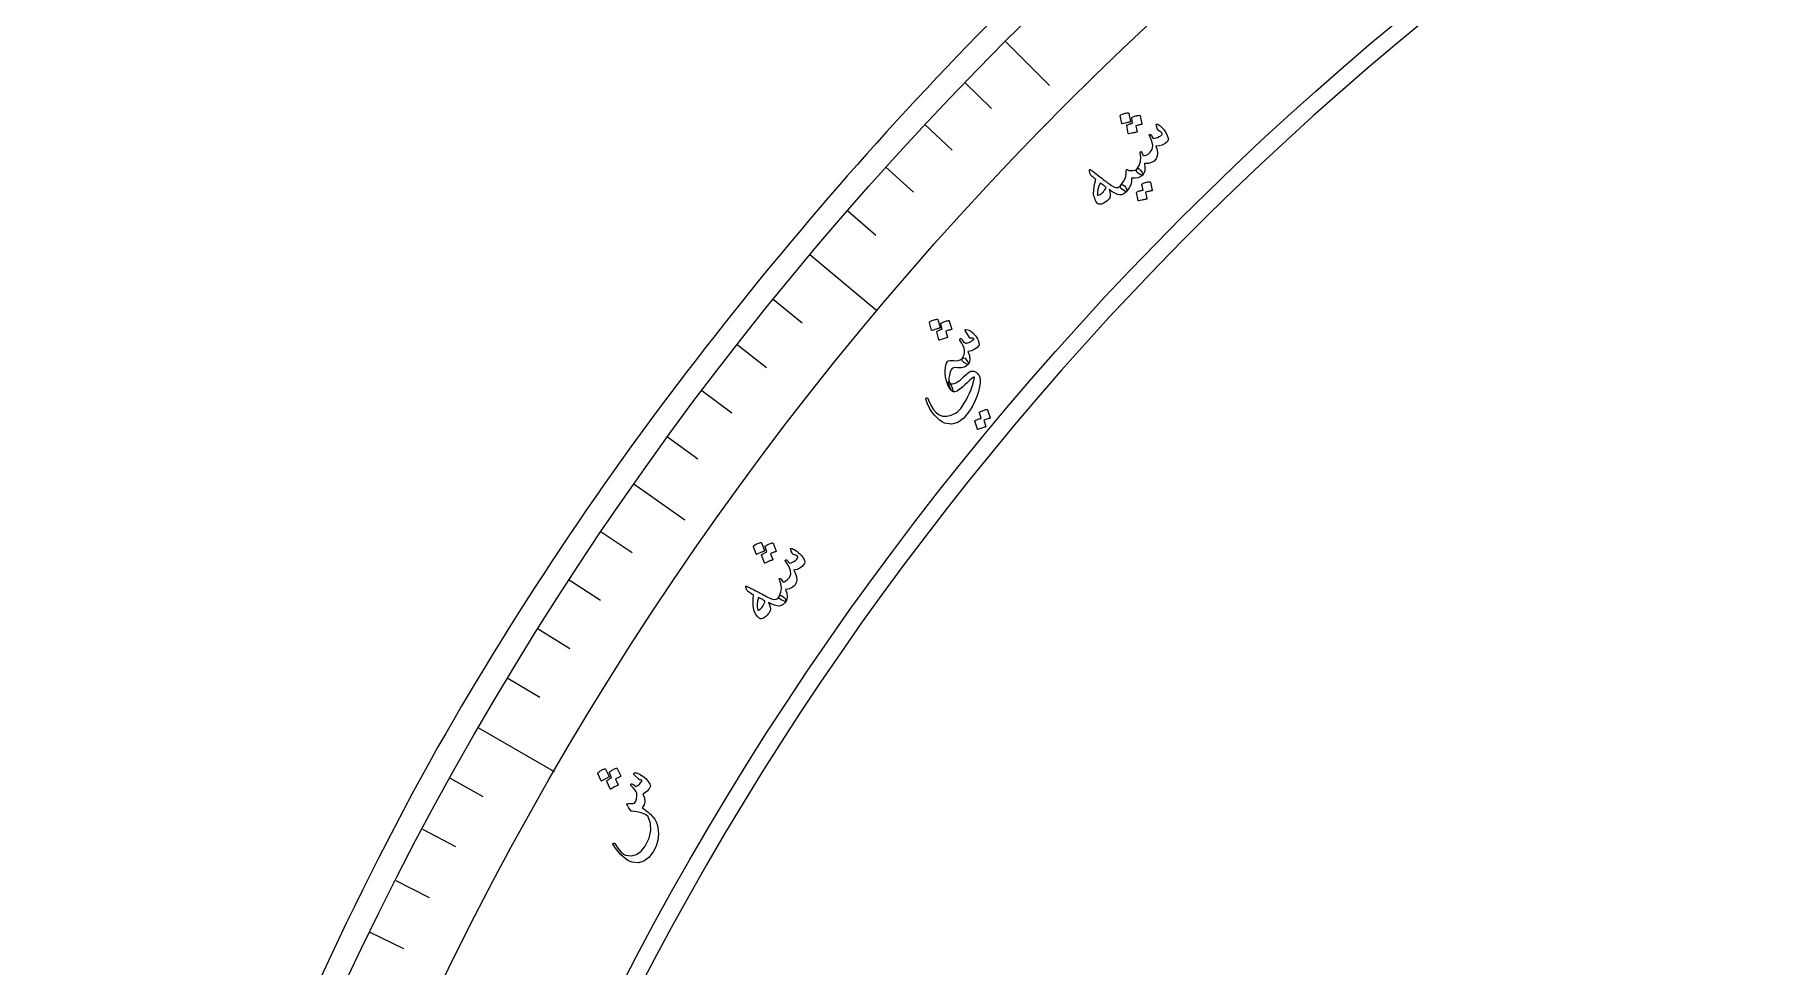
# Model space of a CAD drawing. Header units: millimetres. Extents: x -150 to 150, y -150 to 198.
# Drawn here: x -149.2 to -71.6, y 63.9 to 105.8 of the extents above; entities that cross this region are included whole.
import ezdxf

# ---------------------------------------------------------------- set-up
doc = ezdxf.new("R2010")
doc.units = ezdxf.units.MM
for name, color, linetype in [('CUT_INNER', 6, 'Continuous'), ('CUT_OUTER', 1, 'Continuous'), ('ENGRAVE', 7, 'Continuous'), ('ENGRAVE_FINE', 8, 'Continuous'), ('TEXT', 5, 'Continuous')]:
    doc.layers.add(name, color=color, linetype=linetype)

msp = doc.modelspace()

# ---------------------------------------------------------------- linework, layer by layer
at = {"layer": 'CUT_INNER'}
msp.add_arc((0, 0), 137.25, 95.273437, 87.539062, dxfattribs=at)
at = {"layer": 'CUT_OUTER'}
for centre, radius, start, end in [((9.5377, -7.8488), 162.6163, 134.483599, 141.9911), ((-1.4817, -0.0463), 149.1306, 141.746038, 150.336435), ((-3.7505, 2.5257), 145.8905, 150.773165, 160.957604)]:
    msp.add_arc(centre, radius, start, end, dxfattribs=at)
at = {"layer": 'ENGRAVE'}
for points in [[(-105.5251, 105.5251), (-103.5416, 103.5416)], [(-114.3206, 95.9264), (-111.3124, 93.4022)], [(-122.2462, 85.5977), (-119.9484, 83.9888)], [(-129.2413, 74.6175), (-125.8404, 72.654)]]:
    msp.add_lwpolyline(points, dxfattribs=at)
for radius in [149.235, 145.308, 138.015]:
    msp.add_circle((0, 0), radius, dxfattribs=at)
at = {"layer": 'ENGRAVE_FINE'}
for points in [[(-107.3507, 103.6673), (-106.14, 102.4982)], [(-109.1436, 101.778), (-107.9127, 100.6302)], [(-110.9032, 99.8577), (-109.6525, 98.7316)], [(-112.6291, 97.907), (-111.3589, 96.8028)], [(-115.9774, 93.9166), (-114.6694, 92.8575)], [(-117.5988, 91.8782), (-116.2726, 90.8421)], [(-119.1844, 89.8119), (-117.8403, 88.799)], [(-120.7337, 87.7181), (-119.3721, 86.7289)], [(-123.7214, 83.4512), (-122.3262, 82.51)], [(-125.159, 81.2792), (-123.7475, 80.3626)], [(-126.5585, 79.0825), (-125.1312, 78.1906)], [(-127.9194, 76.8617), (-126.4767, 75.9949)], [(-130.5239, 72.3506), (-129.0519, 71.5346)], [(-131.7667, 70.0616), (-130.2807, 69.2715)], [(-132.9694, 67.7513), (-131.4698, 66.9872)], [(-134.1315, 65.4203), (-132.6189, 64.6825)]]:
    msp.add_lwpolyline(points, dxfattribs=at)
at = {"layer": 'TEXT'}
for points in [[(-100.3486, 102.1846), (-100.3485, 102.1921), (-100.3454, 102.1995), (-100.3393, 102.207), (-100.3302, 102.2144), (-100.2895, 102.2327), (-100.2487, 102.2489), (-100.2077, 102.263), (-100.1665, 102.275), (-100.1248, 102.285), (-100.0823, 102.2929), (-100.0388, 102.2988), (-99.9944, 102.3026), (-99.9812, 102.3012), (-99.9714, 102.2972), (-99.965, 102.2906), (-99.962, 102.2815), (-99.8844, 101.9113), (-99.8856, 101.902), (-99.892, 101.895), (-99.9037, 101.8902), (-99.9205, 101.8877), (-99.9348, 101.8853), (-99.9571, 101.8811), (-99.9872, 101.8751), (-100.0251, 101.8673), (-100.0713, 101.8572), (-100.126, 101.8446), (-100.1894, 101.8293), (-100.2614, 101.8114), (-100.2719, 101.8099), (-100.2793, 101.8115), (-100.2837, 101.8159), (-100.2851, 101.8234)], [(-99.8341, 102.0779), (-99.834, 102.0854), (-99.8309, 102.0928), (-99.8248, 102.1002), (-99.8157, 102.1076), (-99.7751, 102.1257), (-99.7343, 102.1417), (-99.6934, 102.1557), (-99.6523, 102.1676), (-99.6106, 102.1774), (-99.5681, 102.1852), (-99.5247, 102.1908), (-99.4804, 102.1944), (-99.4696, 102.1929), (-99.4612, 102.1883), (-99.455, 102.1808), (-99.4511, 102.1703), (-99.3738, 101.8004), (-99.3748, 101.7936), (-99.3806, 101.7878), (-99.3913, 101.7833), (-99.4068, 101.7799), (-99.4172, 101.7778), (-99.4333, 101.7745), (-99.4552, 101.77), (-99.4829, 101.7642), (-99.5162, 101.7569), (-99.555, 101.748), (-99.5991, 101.7374), (-99.6487, 101.7252), (-99.5897, 101.454), (-99.591, 101.4447), (-99.5974, 101.4377), (-99.6089, 101.4329), (-99.6257, 101.4304), (-99.64, 101.4281), (-99.6622, 101.424), (-99.6922, 101.418), (-99.7301, 101.4102), (-99.7761, 101.4002), (-99.8308, 101.3876), (-99.894, 101.3725), (-99.9658, 101.3547), (-99.9749, 101.3545), (-99.9814, 101.357), (-99.9852, 101.362), (-99.9865, 101.3697), (-100.0508, 101.7303), (-100.0507, 101.7377), (-100.0476, 101.7452), (-100.0415, 101.7526), (-100.0325, 101.76), (-100.0038, 101.7729), (-99.9748, 101.7851), (-99.9454, 101.7965), (-99.9156, 101.8072), (-99.8855, 101.8167), (-99.8551, 101.8247), (-99.8242, 101.8313), (-99.7931, 101.8363)], [(-98.7288, 101.7782), (-98.7266, 101.7892), (-98.7174, 101.7952), (-98.7012, 101.7962), (-98.6781, 101.7924), (-98.6451, 101.7799), (-98.6052, 101.755), (-98.5585, 101.7177), (-98.505, 101.6681), (-98.4464, 101.6095), (-98.3934, 101.5484), (-98.346, 101.4848), (-98.3042, 101.4187), (-98.2339, 101.2793), (-98.1966, 101.1665), (-98.1922, 101.0801), (-98.2207, 101.0203), (-98.3322, 100.9238), (-98.4566, 100.8564), (-98.594, 100.8178), (-98.7445, 100.8081), (-98.692, 100.6425), (-98.6738, 100.4911), (-98.6897, 100.3538), (-98.7398, 100.2305), (-98.8229, 100.1324), (-98.938, 100.0644), (-99.0852, 100.0264), (-99.2645, 100.0185), (-99.2439, 99.8449), (-99.2493, 99.7009), (-99.2808, 99.5862), (-99.3385, 99.5008), (-99.3611, 99.4946), (-99.3992, 99.5054), (-99.4529, 99.5333), (-99.5222, 99.5783), (-99.5829, 99.6302), (-99.6171, 99.6792), (-99.6245, 99.7251), (-99.6053, 99.768), (-99.4996, 99.9353), (-99.4398, 100.1149), (-99.4261, 100.3069), (-99.4583, 100.5115), (-99.4601, 100.5227), (-99.4597, 100.5323), (-99.457, 100.5404), (-99.4522, 100.5471), (-99.4443, 100.5534), (-99.4358, 100.5574), (-99.4265, 100.5592), (-99.4165, 100.5588), (-99.3978, 100.5455), (-99.3775, 100.5118), (-99.3553, 100.4578), (-99.3314, 100.3833), (-99.2607, 100.3777), (-99.1816, 100.4001), (-99.0943, 100.4506), (-98.9986, 100.5291), (-98.9117, 100.6598), (-98.8895, 100.8289), (-98.932, 101.0366), (-99.039, 101.283), (-99.0446, 101.2955), (-99.0469, 101.3061), (-99.0458, 101.3148), (-99.0415, 101.3216), (-99.0323, 101.3291), (-99.0227, 101.334), (-99.0129, 101.3363), (-99.0027, 101.336), (-98.9916, 101.3322), (-98.982, 101.3269), (-98.9739, 101.3201), (-98.9673, 101.3119), (-98.8742, 101.1565), (-98.8087, 101.1597), (-98.7398, 101.1735), (-98.6674, 101.198), (-98.5915, 101.2331), (-98.5238, 101.2737), (-98.4792, 101.3116), (-98.4576, 101.3469), (-98.459, 101.3796), (-98.4798, 101.4112), (-98.5195, 101.4465), (-98.5781, 101.4853), (-98.6556, 101.5278), (-98.669, 101.548), (-98.6857, 101.5965), (-98.7057, 101.6732), (-98.7288, 101.7782)], [(-101.7315, 99.7022), (-101.7328, 99.7383), (-101.7214, 99.7545), (-101.6972, 99.7507), (-101.6602, 99.727), (-101.6396, 99.7109), (-101.6109, 99.6889), (-101.5738, 99.6611), (-101.5286, 99.6275), (-101.475, 99.5874), (-101.4128, 99.5404), (-101.342, 99.4864), (-101.2626, 99.4254), (-101.1845, 99.3655), (-101.1146, 99.3119), (-101.053, 99.2644), (-100.9996, 99.2232), (-100.9546, 99.1883), (-100.9182, 99.1601), (-100.8904, 99.1385), (-100.8712, 99.1234), (-100.7471, 99.0316), (-100.6407, 98.9704), (-100.5521, 98.9397), (-100.4812, 98.9397), (-100.4426, 98.9508), (-100.4037, 98.972), (-100.3645, 99.0031), (-100.325, 99.0442), (-100.2974, 99.0644), (-100.2675, 99.0712), (-100.2352, 99.0646), (-100.2006, 99.0448), (-100.1651, 99.0148), (-100.1328, 98.9807), (-100.1038, 98.9425), (-100.0781, 98.9002), (-100.0598, 98.8605), (-100.0501, 98.8271), (-100.0489, 98.7999), (-100.0563, 98.779), (-100.1338, 98.7019), (-100.2141, 98.6488), (-100.2972, 98.6197), (-100.3831, 98.6146), (-100.4812, 98.6355), (-100.5919, 98.6819), (-100.715, 98.7536), (-100.8508, 98.8508), (-100.8204, 98.7382), (-100.8061, 98.64), (-100.8079, 98.5561), (-100.8257, 98.4865), (-100.8517, 98.4414), (-100.8896, 98.3955), (-100.9393, 98.3487), (-101.0008, 98.3009), (-101.0706, 98.2555), (-101.1336, 98.2215), (-101.1897, 98.1991), (-101.239, 98.1882), (-101.2873, 98.1877), (-101.3287, 98.1966), (-101.3633, 98.2148), (-101.391, 98.2423), (-101.4193, 98.2832), (-101.4466, 98.3327), (-101.4729, 98.3906), (-101.4982, 98.4572), (-101.5213, 98.5264), (-101.5379, 98.5835), (-101.548, 98.6284), (-101.5516, 98.6612), (-101.5447, 98.8172), (-101.5258, 98.9764), (-101.4949, 99.1387), (-101.4518, 99.3043), (-101.5132, 99.3566), (-101.5657, 99.4024), (-101.6091, 99.4416), (-101.6436, 99.4742), (-101.6704, 99.5038), (-101.6909, 99.5338), (-101.7051, 99.5643), (-101.7129, 99.5953)], [(-99.6053, 99.768), (-99.5742, 99.7838), (-99.549, 99.793), (-99.5298, 99.7956), (-99.5165, 99.7915), (-99.5009, 99.7803), (-99.4839, 99.7647), (-99.4654, 99.7447), (-99.4454, 99.7202), (-99.3854, 99.6374), (-99.3475, 99.5733), (-99.3319, 99.5278), (-99.3385, 99.5008), (-99.4295, 99.4325), (-99.5431, 99.3867), (-99.6794, 99.3634), (-99.8383, 99.3625), (-99.8415, 99.2139), (-99.8789, 99.0672), (-99.9505, 98.9222), (-100.0563, 98.779), (-100.0725, 98.7682), (-100.0917, 98.7655), (-100.114, 98.771), (-100.1392, 98.7846), (-100.2881, 98.8845), (-100.3047, 98.8957), (-100.3187, 98.9117), (-100.3302, 98.9326), (-100.3391, 98.9583), (-100.3428, 98.9814), (-100.3417, 99.0034), (-100.3358, 99.0244), (-100.325, 99.0442), (-100.1989, 99.2166), (-100.1168, 99.3798), (-100.0789, 99.534), (-100.0853, 99.6792), (-100.0876, 99.6978), (-100.0854, 99.7148), (-100.0787, 99.7304), (-100.0676, 99.7445), (-100.0543, 99.7545), (-100.041, 99.7579), (-100.0276, 99.7546), (-100.0143, 99.7446), (-100.0028, 99.7338), (-99.992, 99.7253), (-99.982, 99.719), (-99.9727, 99.7149), (-99.863, 99.705), (-99.7652, 99.7105), (-99.6793, 99.7315), (-99.6053, 99.768)], [(-101.2484, 99.1463), (-101.3176, 99.0009), (-101.3619, 98.8635), (-101.3813, 98.7343), (-101.3758, 98.6133), (-101.371, 98.6009), (-101.363, 98.5934), (-101.3516, 98.5908), (-101.337, 98.593), (-101.293, 98.6113), (-101.2497, 98.6354), (-101.207, 98.6651), (-101.1649, 98.7006), (-101.1234, 98.7418), (-101.0825, 98.7887), (-101.0422, 98.8413), (-101.0025, 98.8997), (-100.9974, 98.9097), (-100.9939, 98.922), (-100.9918, 98.9365), (-100.9912, 98.9532), (-101.0175, 98.9755), (-101.0454, 98.9982), (-101.0751, 99.0216), (-101.1064, 99.0455), (-101.1394, 99.0699), (-101.174, 99.0948), (-101.2104, 99.1203), (-101.2484, 99.1463)], [(-99.3726, 99.0869), (-99.3726, 99.0943), (-99.3697, 99.1017), (-99.3638, 99.1091), (-99.355, 99.1165), (-99.3151, 99.1345), (-99.275, 99.1506), (-99.2347, 99.1646), (-99.1942, 99.1765), (-99.1531, 99.1864), (-99.1112, 99.1943), (-99.0683, 99.2001), (-99.0244, 99.2038), (-99.0137, 99.2023), (-99.0052, 99.1978), (-98.9989, 99.1904), (-98.9948, 99.18), (-98.9104, 98.8136), (-98.9113, 98.8068), (-98.917, 98.8011), (-98.9275, 98.7965), (-98.9427, 98.7931), (-98.9546, 98.7922), (-98.9726, 98.7892), (-98.9966, 98.7842), (-99.0267, 98.7773), (-99.0633, 98.7683), (-99.1066, 98.7573), (-99.1568, 98.7443), (-99.2138, 98.7292), (-99.1494, 98.4429), (-99.1491, 98.4324), (-99.1544, 98.4245), (-99.1652, 98.4191), (-99.1816, 98.4164), (-99.1957, 98.414), (-99.2176, 98.4098), (-99.2472, 98.4038), (-99.2846, 98.3959), (-99.33, 98.3858), (-99.3839, 98.3731), (-99.4463, 98.3578), (-99.5171, 98.3399), (-99.5261, 98.3397), (-99.5326, 98.3421), (-99.5365, 98.3471), (-99.5379, 98.3547), (-99.6123, 98.7149), (-99.6124, 98.7222), (-99.6095, 98.7296), (-99.6036, 98.737), (-99.5948, 98.7444), (-99.5622, 98.7611), (-99.529, 98.7758), (-99.4952, 98.7884), (-99.4608, 98.799), (-99.4261, 98.8077), (-99.3912, 98.8148), (-99.3561, 98.8202), (-99.3207, 98.8239)], [(-108.9448, 92.8684), (-108.9454, 92.8758), (-108.943, 92.8835), (-108.9375, 92.8915), (-108.9292, 92.8997), (-108.8903, 92.9215), (-108.851, 92.9412), (-108.8114, 92.9589), (-108.7715, 92.9745), (-108.7309, 92.9881), (-108.6892, 92.9998), (-108.6464, 93.0094), (-108.6026, 93.0171), (-108.5893, 93.0169), (-108.5792, 93.0138), (-108.5722, 93.0078), (-108.5684, 92.999), (-108.4583, 92.6372), (-108.4587, 92.6278), (-108.4645, 92.6202), (-108.4756, 92.6144), (-108.4922, 92.6104), (-108.5063, 92.6068), (-108.528, 92.6007), (-108.5575, 92.5921), (-108.5945, 92.5809), (-108.6396, 92.5668), (-108.693, 92.5494), (-108.7548, 92.5286), (-108.8249, 92.5044), (-108.8352, 92.502), (-108.8427, 92.5029), (-108.8475, 92.507), (-108.8496, 92.5143)], [(-108.423, 92.8075), (-108.4236, 92.815), (-108.4211, 92.8226), (-108.4157, 92.8306), (-108.4074, 92.8387), (-108.3685, 92.8603), (-108.3293, 92.8799), (-108.2897, 92.8974), (-108.2499, 92.9128), (-108.2093, 92.9263), (-108.1676, 92.9378), (-108.1249, 92.9472), (-108.0811, 92.9547), (-108.0702, 92.9541), (-108.0614, 92.9503), (-108.0546, 92.9434), (-108.0497, 92.9333), (-107.94, 92.5718), (-107.9404, 92.5648), (-107.9457, 92.5586), (-107.9559, 92.5532), (-107.9711, 92.5484), (-107.9812, 92.5455), (-107.997, 92.5407), (-108.0184, 92.5343), (-108.0455, 92.526), (-108.078, 92.5159), (-108.1158, 92.5036), (-108.1588, 92.4891), (-108.2071, 92.4726), (-108.1243, 92.2077), (-108.1247, 92.1984), (-108.1305, 92.1908), (-108.1416, 92.1851), (-108.1581, 92.1811), (-108.1722, 92.1775), (-108.1939, 92.1714), (-108.2232, 92.1628), (-108.2602, 92.1518), (-108.3052, 92.1377), (-108.3585, 92.1204), (-108.4201, 92.0997), (-108.49, 92.0757), (-108.4991, 92.0747), (-108.5058, 92.0766), (-108.5101, 92.0813), (-108.512, 92.0888), (-108.608, 92.4422), (-108.6085, 92.4496), (-108.6061, 92.4573), (-108.6008, 92.4652), (-108.5924, 92.4734), (-108.565, 92.4888), (-108.5372, 92.5035), (-108.5089, 92.5175), (-108.4802, 92.5307), (-108.4511, 92.5428), (-108.4214, 92.5535), (-108.3913, 92.5628), (-108.3607, 92.5705)], [(-107.3276, 92.5119), (-107.3357, 92.5282), (-107.3364, 92.5402), (-107.3297, 92.548), (-107.3156, 92.5515), (-107.2075, 92.5394), (-107.0966, 92.4874), (-106.9828, 92.3953), (-106.866, 92.2633), (-106.8216, 92.1997), (-106.7837, 92.1356), (-106.7525, 92.071), (-106.7279, 92.006), (-106.7107, 91.9436), (-106.7022, 91.8928), (-106.7024, 91.8537), (-106.7112, 91.8261), (-106.8055, 91.722), (-106.9197, 91.6445), (-107.0538, 91.5935), (-107.2078, 91.5691), (-107.1442, 91.3808), (-107.1194, 91.2218), (-107.1337, 91.0922), (-107.1871, 90.9917), (-107.2015, 90.9832), (-107.2234, 90.9829), (-107.2527, 90.991), (-107.2893, 91.0074), (-107.3933, 91.0733), (-107.4589, 91.1334), (-107.4861, 91.1876), (-107.4749, 91.2361), (-107.4179, 91.3327), (-107.3792, 91.4279), (-107.3589, 91.5217), (-107.3571, 91.614), (-107.3756, 91.7114), (-107.4166, 91.8205), (-107.4799, 91.9412), (-107.5657, 92.0737), (-107.5743, 92.0914), (-107.5765, 92.1078), (-107.5723, 92.1229), (-107.5616, 92.1365), (-107.5463, 92.1467), (-107.5312, 92.1478), (-107.5161, 92.1401), (-107.501, 92.1234), (-107.4486, 92.0553), (-107.404, 92.0029), (-107.3673, 91.9663), (-107.3386, 91.9455), (-107.3107, 91.9382), (-107.2734, 91.9394), (-107.2267, 91.9491), (-107.1707, 91.9673), (-107.1098, 91.9951), (-107.0514, 92.0305), (-106.9954, 92.0735), (-106.9418, 92.1241), (-106.9417, 92.1243), (-106.9411, 92.1249), (-106.9403, 92.1258), (-106.9391, 92.1272), (-106.9402, 92.132), (-106.9458, 92.1371), (-106.9559, 92.1427), (-106.9704, 92.1487), (-106.9917, 92.1546), (-107.0218, 92.1598), (-107.0608, 92.1643), (-107.1087, 92.1682), (-107.1173, 92.169), (-107.1254, 92.1729), (-107.133, 92.1797), (-107.14, 92.1896)], [(-107.4722, 91.2393), (-107.4238, 91.2678), (-107.3792, 91.2742), (-107.3384, 91.2583), (-107.3012, 91.2202), (-107.2386, 91.1303), (-107.1982, 91.0628), (-107.1801, 91.0177), (-107.1844, 90.9949), (-107.2248, 90.9553), (-107.27, 90.9198), (-107.32, 90.8884), (-107.3749, 90.861), (-107.4343, 90.8402), (-107.5042, 90.8282), (-107.5845, 90.8249), (-107.6753, 90.8304), (-107.7635, 90.8348), (-107.8363, 90.8281), (-107.8937, 90.8104), (-107.9356, 90.7818), (-107.9659, 90.7372), (-107.9943, 90.6712), (-108.0207, 90.5838), (-108.0452, 90.4751), (-108.0616, 90.3676), (-108.0669, 90.2807), (-108.061, 90.2146), (-108.044, 90.1691), (-107.9801, 90.0668), (-107.9329, 89.9732), (-107.9024, 89.8881), (-107.8887, 89.8116), (-107.8892, 89.7883), (-107.8933, 89.7748), (-107.9009, 89.771), (-107.9121, 89.7769), (-107.9791, 89.8353), (-108.0404, 89.9162), (-108.096, 90.0195), (-108.1458, 90.1452), (-108.1864, 90.2828), (-108.2143, 90.4216), (-108.2296, 90.5616), (-108.2321, 90.7027), (-108.2241, 90.8354), (-108.2045, 90.9477), (-108.1733, 91.0393), (-108.1307, 91.1103), (-108.0907, 91.1415), (-108.0298, 91.1583), (-107.948, 91.161), (-107.8453, 91.1493), (-107.7393, 91.1406), (-107.6418, 91.1527), (-107.5528, 91.1856), (-107.4722, 91.2393)], [(-107.6707, 89.7979), (-107.7364, 89.7593), (-107.7973, 89.741), (-107.8536, 89.7431), (-107.9051, 89.7656), (-107.9482, 89.8073), (-107.9889, 89.8747), (-108.0273, 89.968), (-108.0631, 90.0872), (-108.0764, 90.1397), (-108.0842, 90.1782), (-108.0867, 90.2026), (-108.0837, 90.2131), (-108.078, 90.2118), (-108.0695, 90.204), (-108.0582, 90.1897), (-108.044, 90.1691), (-108.0068, 90.1282), (-107.958, 90.1068), (-107.8976, 90.105), (-107.8258, 90.1227), (-107.7525, 90.1535), (-107.6795, 90.1947), (-107.6066, 90.2461), (-107.5339, 90.3078), (-107.3927, 90.4378), (-107.2785, 90.538), (-107.1912, 90.6084), (-107.131, 90.6491), (-107.0838, 90.6699), (-107.0358, 90.6804), (-106.9869, 90.6805), (-106.9371, 90.6704), (-106.9117, 90.6613), (-106.8876, 90.6509), (-106.8646, 90.6391), (-106.8428, 90.6258), (-106.822, 90.6111), (-106.8019, 90.5946), (-106.7826, 90.5764), (-106.7641, 90.5564), (-106.7323, 90.5178), (-106.7053, 90.4766), (-106.6833, 90.4328), (-106.6663, 90.3864), (-106.6539, 90.2821), (-106.6617, 90.1435), (-106.6894, 89.9704), (-106.737, 89.7628), (-106.8051, 89.5395), (-106.8944, 89.3187), (-107.0051, 89.1006), (-107.1369, 88.8848), (-107.392, 88.5678), (-107.6631, 88.3708), (-107.9509, 88.2939), (-108.2559, 88.3371), (-108.3669, 88.3885), (-108.481, 88.4659), (-108.5984, 88.5693), (-108.7188, 88.6987), (-108.833, 88.8491), (-108.9349, 89.0178), (-109.0244, 89.2049), (-109.1013, 89.4106), (-109.1031, 89.4258), (-109.102, 89.4395), (-109.0982, 89.4516), (-109.0916, 89.4621), (-109.0818, 89.4717), (-109.0708, 89.4776), (-109.0588, 89.4799), (-109.0456, 89.4785), (-109.0325, 89.4701), (-109.0173, 89.4485), (-109.0001, 89.4138), (-108.9807, 89.3658), (-108.8834, 89.1499), (-108.7756, 88.9724), (-108.6575, 88.8331), (-108.5292, 88.7319), (-108.3494, 88.6577), (-108.1587, 88.6448), (-107.9571, 88.6929), (-107.7444, 88.802), (-107.6699, 88.8594), (-107.5985, 88.926), (-107.5303, 89.0019), (-107.4651, 89.0872), (-107.3717, 89.2299), (-107.2854, 89.3781), (-107.2063, 89.5317), (-107.1343, 89.6907), (-107.069, 89.8554), (-107.0097, 90.026), (-106.9564, 90.2026), (-106.9091, 90.3852), (-106.908, 90.387), (-106.9072, 90.3891), (-106.9069, 90.3915), (-106.9069, 90.3943), (-106.9108, 90.3979), (-106.9186, 90.4), (-106.9303, 90.4008), (-106.946, 90.4001), (-106.9766, 90.3845), (-107.0333, 90.3406), (-107.1159, 90.2682), (-107.2245, 90.1674), (-107.3445, 90.0568), (-107.4588, 89.9583), (-107.5675, 89.872), (-107.6707, 89.7979)], [(-106.6887, 88.8073), (-106.6894, 88.8146), (-106.6872, 88.8222), (-106.6821, 88.8299), (-106.674, 88.838), (-106.6362, 88.8592), (-106.598, 88.8785), (-106.5594, 88.8957), (-106.5204, 88.9109), (-106.4806, 88.9242), (-106.4398, 88.9355), (-106.3978, 88.9448), (-106.3547, 88.9522), (-106.3439, 88.9515), (-106.3351, 88.9478), (-106.3281, 88.941), (-106.3231, 88.9311), (-106.2048, 88.5754), (-106.205, 88.5685), (-106.2101, 88.5624), (-106.2201, 88.557), (-106.2349, 88.5524), (-106.2466, 88.5504), (-106.2641, 88.546), (-106.2874, 88.5391), (-106.3166, 88.5296), (-106.352, 88.5177), (-106.3939, 88.5032), (-106.4424, 88.4861), (-106.4975, 88.4664), (-106.4066, 88.1883), (-106.4053, 88.1779), (-106.4098, 88.1697), (-106.42, 88.1635), (-106.436, 88.1594), (-106.4498, 88.1559), (-106.4711, 88.1499), (-106.4999, 88.1414), (-106.5361, 88.1305), (-106.5802, 88.1167), (-106.6324, 88.0996), (-106.6928, 88.0793), (-106.7612, 88.0556), (-106.7702, 88.0546), (-106.7768, 88.0565), (-106.7812, 88.0611), (-106.7833, 88.0684), (-106.8911, 88.4188), (-106.8919, 88.4261), (-106.8897, 88.4337), (-106.8846, 88.4415), (-106.8766, 88.4495), (-106.8458, 88.4688), (-106.8143, 88.4861), (-106.782, 88.5015), (-106.7489, 88.5148), (-106.7153, 88.5264), (-106.6814, 88.5363), (-106.6471, 88.5446), (-106.6124, 88.5512)], [(-116.8687, 82.7843), (-116.8699, 82.7917), (-116.8682, 82.7996), (-116.8635, 82.808), (-116.8559, 82.8169), (-116.8191, 82.8421), (-116.7817, 82.8653), (-116.7439, 82.8864), (-116.7055, 82.9056), (-116.6663, 82.9228), (-116.6258, 82.9381), (-116.584, 82.9516), (-116.541, 82.9632), (-116.5278, 82.9641), (-116.5174, 82.962), (-116.5099, 82.9567), (-116.5053, 82.9482), (-116.3634, 82.5976), (-116.363, 82.5882), (-116.368, 82.5802), (-116.3786, 82.5734), (-116.3947, 82.5679), (-116.4085, 82.5631), (-116.4296, 82.555), (-116.4581, 82.5438), (-116.4941, 82.5293), (-116.5377, 82.5113), (-116.5894, 82.4891), (-116.6491, 82.4628), (-116.7167, 82.4325), (-116.7268, 82.4292), (-116.7344, 82.4293), (-116.7395, 82.433), (-116.7422, 82.4401)], [(-116.3434, 82.7705), (-116.3446, 82.7779), (-116.3429, 82.7857), (-116.3382, 82.7941), (-116.3306, 82.803), (-116.2938, 82.828), (-116.2565, 82.851), (-116.2187, 82.872), (-116.1804, 82.891), (-116.1411, 82.908), (-116.1007, 82.9232), (-116.059, 82.9364), (-116.016, 82.9478), (-116.0051, 82.9482), (-115.996, 82.9452), (-115.9885, 82.9389), (-115.9828, 82.9293), (-115.8412, 82.579), (-115.841, 82.572), (-115.8458, 82.5654), (-115.8554, 82.559), (-115.8701, 82.5529), (-115.8799, 82.549), (-115.8952, 82.5429), (-115.916, 82.5346), (-115.9422, 82.5239), (-115.9737, 82.5109), (-116.0103, 82.4952), (-116.0518, 82.477), (-116.0985, 82.4562), (-115.9924, 82.1998), (-115.9919, 82.1904), (-115.997, 82.1823), (-116.0075, 82.1756), (-116.0236, 82.1702), (-116.0373, 82.1653), (-116.0584, 82.1573), (-116.0869, 82.1462), (-116.1227, 82.1318), (-116.1663, 82.1138), (-116.2178, 82.0917), (-116.2774, 82.0656), (-116.3449, 82.0354), (-116.3538, 82.0336), (-116.3606, 82.0349), (-116.3653, 82.0391), (-116.3679, 82.0464), (-116.4951, 82.39), (-116.4963, 82.3973), (-116.4946, 82.4052), (-116.4899, 82.4136), (-116.4824, 82.4225), (-116.4564, 82.4402), (-116.43, 82.4574), (-116.4031, 82.4738), (-116.3757, 82.4896), (-116.3478, 82.5043), (-116.3192, 82.5176), (-116.29, 82.5295), (-116.2602, 82.54)], [(-115.2026, 82.6714), (-115.2023, 82.6826), (-115.1943, 82.6901), (-115.1786, 82.694), (-115.1551, 82.6943), (-115.1204, 82.6879), (-115.0768, 82.6704), (-115.0242, 82.642), (-114.9627, 82.6027), (-114.8946, 82.5554), (-114.8317, 82.5047), (-114.7738, 82.4505), (-114.7209, 82.3928), (-114.6271, 82.2681), (-114.5704, 82.1637), (-114.5507, 82.0795), (-114.5682, 82.0155), (-114.6608, 81.9008), (-114.7712, 81.8124), (-114.8996, 81.7501), (-115.046, 81.7139), (-114.9651, 81.5602), (-114.9203, 81.4144), (-114.9116, 81.2764), (-114.939, 81.1463), (-115.0034, 81.0349), (-115.1047, 80.9476), (-115.2428, 80.8842), (-115.4179, 80.8446), (-115.3668, 80.6775), (-115.3466, 80.5347), (-115.3573, 80.4162), (-115.399, 80.322), (-115.4201, 80.3119), (-115.4596, 80.3158), (-115.5173, 80.3337), (-115.5935, 80.3657), (-115.6625, 80.4061), (-115.7048, 80.4482), (-115.7202, 80.492), (-115.7089, 80.5377), (-115.6345, 80.721), (-115.6075, 80.9084), (-115.628, 81.0998), (-115.696, 81.2955), (-115.6997, 81.3061), (-115.701, 81.3157), (-115.6999, 81.3242), (-115.6963, 81.3316), (-115.6897, 81.3391), (-115.682, 81.3446), (-115.6732, 81.348), (-115.6632, 81.3494), (-115.6425, 81.3396), (-115.6165, 81.3101), (-115.5851, 81.2608), (-115.5484, 81.1918), (-115.4778, 81.1988), (-115.404, 81.2349), (-115.327, 81.3), (-115.2467, 81.3942), (-115.1843, 81.5383), (-115.1925, 81.7087), (-115.271, 81.9055), (-115.42, 82.129), (-115.4277, 82.1403), (-115.4319, 82.1504), (-115.4324, 82.1591), (-115.4293, 82.1666), (-115.4216, 82.1756), (-115.4131, 82.1821), (-115.4038, 82.1862), (-115.3937, 82.1877), (-115.3821, 82.1859), (-115.3717, 82.1824), (-115.3626, 82.1771), (-115.3547, 82.1702), (-115.2355, 82.0338), (-115.1716, 82.0485), (-115.1062, 82.0743), (-115.0392, 82.1112), (-114.9708, 82.1593), (-114.9114, 82.2112), (-114.8742, 82.2565), (-114.8592, 82.295), (-114.8663, 82.3269), (-114.8924, 82.3543), (-114.9378, 82.382), (-115.0023, 82.4098), (-115.0861, 82.4379), (-115.1029, 82.4554), (-115.1279, 82.5002), (-115.1612, 82.5722), (-115.2026, 82.6714)], [(-117.2068, 80.9468), (-117.2143, 80.9822), (-117.2057, 81.0001), (-117.1812, 81.0005), (-117.1408, 80.9834), (-117.1178, 80.971), (-117.0857, 80.9543), (-117.0445, 80.9332), (-116.9942, 80.9077), (-116.9345, 80.8774), (-116.8652, 80.8416), (-116.7863, 80.8004), (-116.6976, 80.7538), (-116.6105, 80.7081), (-116.5326, 80.6671), (-116.4638, 80.6308), (-116.4041, 80.5993), (-116.3539, 80.5726), (-116.3132, 80.551), (-116.2821, 80.5344), (-116.2606, 80.5228), (-116.1227, 80.4535), (-116.0075, 80.4112), (-115.9149, 80.3961), (-115.845, 80.4081), (-115.8089, 80.4256), (-115.7741, 80.4531), (-115.7408, 80.4904), (-115.7089, 80.5377), (-115.6851, 80.5622), (-115.6568, 80.574), (-115.6239, 80.5731), (-115.5864, 80.5594), (-115.5463, 80.5358), (-115.5087, 80.5077), (-115.4736, 80.475), (-115.4411, 80.4377), (-115.4163, 80.4017), (-115.4011, 80.3704), (-115.3953, 80.3438), (-115.399, 80.322), (-115.4623, 80.2329), (-115.5323, 80.1669), (-115.6093, 80.1241), (-115.6931, 80.1044), (-115.7933, 80.1084), (-115.9102, 80.1352), (-116.0438, 80.185), (-116.1941, 80.2576), (-116.1451, 80.1519), (-116.1143, 80.0575), (-116.1017, 79.9746), (-116.1074, 79.9029), (-116.1254, 79.8541), (-116.1549, 79.8024), (-116.1959, 79.7478), (-116.2484, 79.6903), (-116.3095, 79.6336), (-116.3658, 79.5894), (-116.4172, 79.5578), (-116.4639, 79.5387), (-116.5115, 79.53), (-116.5538, 79.5316), (-116.591, 79.5437), (-116.623, 79.5661), (-116.6578, 79.6016), (-116.6931, 79.6457), (-116.7289, 79.6984), (-116.7652, 79.7597), (-116.7997, 79.8239), (-116.8258, 79.8773), (-116.8433, 79.9199), (-116.8525, 79.9516), (-116.8722, 80.1065), (-116.8807, 80.2666), (-116.8778, 80.4318), (-116.8635, 80.6023), (-116.9329, 80.6434), (-116.9924, 80.6796), (-117.0419, 80.7108), (-117.0814, 80.7371), (-117.1129, 80.7617), (-117.1382, 80.7878), (-117.1573, 80.8155), (-117.1703, 80.8446)], [(-116.6362, 80.4812), (-116.6797, 80.3261), (-116.7, 80.1832), (-116.6971, 80.0526), (-116.6711, 79.9343), (-116.6643, 79.9229), (-116.655, 79.9169), (-116.6434, 79.9162), (-116.6294, 79.9209), (-116.5892, 79.9465), (-116.5506, 79.9775), (-116.5135, 80.0141), (-116.4781, 80.0562), (-116.4442, 80.1038), (-116.4119, 80.157), (-116.3811, 80.2157), (-116.352, 80.28), (-116.3487, 80.2908), (-116.3472, 80.3035), (-116.3476, 80.3181), (-116.3499, 80.3347), (-116.3796, 80.3521), (-116.411, 80.3698), (-116.4442, 80.3878), (-116.4791, 80.406), (-116.5157, 80.4244), (-116.5541, 80.4431), (-116.5943, 80.462), (-116.6362, 80.4812)], [(-123.8762, 72.5677), (-123.8781, 72.575), (-123.877, 72.583), (-123.8731, 72.5918), (-123.8662, 72.6014), (-123.8317, 72.6297), (-123.7964, 72.6561), (-123.7605, 72.6805), (-123.7239, 72.703), (-123.6862, 72.7236), (-123.6471, 72.7425), (-123.6067, 72.7596), (-123.5648, 72.7749), (-123.5517, 72.777), (-123.5411, 72.7758), (-123.5332, 72.7711), (-123.5279, 72.763), (-123.3565, 72.4256), (-123.3553, 72.4163), (-123.3597, 72.4078), (-123.3697, 72.4001), (-123.3852, 72.3932), (-123.3985, 72.3872), (-123.4189, 72.3773), (-123.4464, 72.3636), (-123.481, 72.346), (-123.523, 72.3242), (-123.5726, 72.2975), (-123.6298, 72.2661), (-123.6947, 72.2299), (-123.7044, 72.2257), (-123.712, 72.2252), (-123.7175, 72.2284), (-123.7208, 72.2352)], [(-123.3514, 72.5999), (-123.3532, 72.6071), (-123.3521, 72.6151), (-123.3482, 72.6239), (-123.3414, 72.6334), (-123.3068, 72.6616), (-123.2716, 72.6878), (-123.2357, 72.7121), (-123.1991, 72.7344), (-123.1614, 72.7548), (-123.1224, 72.7735), (-123.0819, 72.7904), (-123.04, 72.8055), (-123.0292, 72.8068), (-123.0198, 72.8047), (-123.0119, 72.799), (-123.0054, 72.7899), (-122.8343, 72.4527), (-122.8335, 72.4458), (-122.8377, 72.4387), (-122.8468, 72.4315), (-122.8609, 72.4242), (-122.8704, 72.4194), (-122.8851, 72.412), (-122.9051, 72.4018), (-122.9303, 72.3889), (-122.9606, 72.3731), (-122.9957, 72.3543), (-123.0356, 72.3325), (-123.0803, 72.3077), (-122.9527, 72.061), (-122.9515, 72.0517), (-122.9558, 72.0432), (-122.9658, 72.0356), (-122.9813, 72.0288), (-122.9946, 72.0227), (-123.0149, 72.0129), (-123.0423, 71.9992), (-123.0769, 71.9818), (-123.1187, 71.96), (-123.1683, 71.9335), (-123.2254, 71.9022), (-123.2901, 71.8661), (-123.2989, 71.8636), (-123.3058, 71.8642), (-123.3108, 71.8681), (-123.314, 71.8751), (-123.4701, 72.2068), (-123.472, 72.2141), (-123.4709, 72.2221), (-123.467, 72.2308), (-123.4602, 72.2404), (-123.4359, 72.2604), (-123.411, 72.2798), (-123.3856, 72.2986), (-123.3596, 72.3167), (-123.333, 72.3338), (-123.3056, 72.3496), (-123.2776, 72.364), (-123.2488, 72.3771)], [(-122.237, 72.5067), (-122.249, 72.5224), (-122.2554, 72.5373), (-122.2563, 72.5513), (-122.2515, 72.5644), (-122.2407, 72.5785), (-122.2276, 72.5882), (-122.2123, 72.5935), (-122.1947, 72.5944), (-122.1373, 72.5883), (-122.0727, 72.5697), (-122.0007, 72.5389), (-121.9215, 72.4958), (-121.7995, 72.4125), (-121.6932, 72.3173), (-121.6026, 72.2101), (-121.5276, 72.0909), (-121.5129, 72.0565), (-121.5051, 72.0239), (-121.5043, 71.993), (-121.5104, 71.9637), (-121.5569, 71.8722), (-121.6285, 71.7865), (-121.7253, 71.7064), (-121.8474, 71.6319), (-121.7756, 71.4668), (-121.7556, 71.3097), (-121.7872, 71.1605), (-121.8705, 71.0193), (-121.7968, 70.9701), (-121.7272, 70.9206), (-121.6616, 70.8708), (-121.6003, 70.8207), (-121.5425, 70.77), (-121.488, 70.7185), (-121.4367, 70.6662), (-121.3886, 70.613), (-121.3075, 70.5074), (-121.2433, 70.3913), (-121.1961, 70.2648), (-121.1658, 70.1278), (-121.1458, 69.8373), (-121.1741, 69.5589), (-121.2505, 69.2925), (-121.3752, 69.0378), (-121.5706, 68.7821), (-121.7944, 68.6189), (-122.0469, 68.5481), (-122.3284, 68.5699), (-122.4168, 68.6009), (-122.5132, 68.652), (-122.6176, 68.723), (-122.7301, 68.8142), (-122.8471, 68.925), (-122.9616, 69.0531), (-123.0735, 69.1986), (-123.1829, 69.3614), (-123.189, 69.373), (-123.1916, 69.3844), (-123.1907, 69.3956), (-123.1863, 69.4067), (-123.1796, 69.4164), (-123.1718, 69.4238), (-123.163, 69.4288), (-123.1531, 69.4313), (-123.1414, 69.4302), (-123.1308, 69.426), (-123.1213, 69.4188), (-123.1129, 69.4087), (-122.9648, 69.1966), (-122.8332, 69.0398), (-122.718, 68.9379), (-122.6196, 68.891), (-122.3589, 68.8652), (-122.1257, 68.9238), (-121.9199, 69.0666), (-121.7412, 69.2938), (-121.5653, 69.6535), (-121.4854, 69.9979), (-121.5015, 70.3275), (-121.614, 70.6427), (-121.7599, 70.7266), (-121.9274, 70.7922), (-122.1165, 70.8393), (-122.3273, 70.8679), (-122.3496, 70.869), (-122.3678, 70.8732), (-122.3818, 70.8804), (-122.3917, 70.8906), (-122.4208, 70.9336), (-122.4481, 70.9742), (-122.4733, 71.0125), (-122.4965, 71.0485), (-122.5174, 71.0818), (-122.5353, 71.1123), (-122.5504, 71.1399), (-122.5626, 71.1646), (-122.5666, 71.1769), (-122.5654, 71.1869), (-122.5589, 71.1944), (-122.5472, 71.1994), (-122.5395, 71.2011), (-122.5281, 71.2029), (-122.513, 71.2051), (-122.494, 71.2074), (-122.4715, 71.2095), (-122.4458, 71.211), (-122.4169, 71.2118), (-122.3846, 71.2119), (-122.3218, 71.2136), (-122.2742, 71.2181), (-122.242, 71.2254), (-122.2252, 71.2356), (-122.1622, 71.3253), (-122.1232, 71.4289), (-122.1081, 71.5466), (-122.1169, 71.6783), (-122.1393, 71.7375), (-122.1891, 71.8121), (-122.2663, 71.9023), (-122.3708, 72.0081), (-122.3807, 72.0182), (-122.3871, 72.0299), (-122.3902, 72.0433), (-122.3898, 72.0584), (-122.3876, 72.0715), (-122.383, 72.0825), (-122.3758, 72.0914), (-122.3663, 72.0984), (-122.3356, 72.0989), (-122.29, 72.0791), (-122.2297, 72.0389), (-122.1545, 71.9785), (-122.0667, 72.0252), (-121.9912, 72.086), (-121.9281, 72.1607), (-121.8774, 72.2495), (-121.9045, 72.264), (-121.9279, 72.2733), (-121.9477, 72.2774), (-121.9639, 72.2763), (-121.9801, 72.2737), (-121.9941, 72.2746), (-122.006, 72.2792), (-122.0158, 72.2875)]]:
    msp.add_lwpolyline(points, close=True, dxfattribs=at)

doc.saveas('drawing.dxf')
